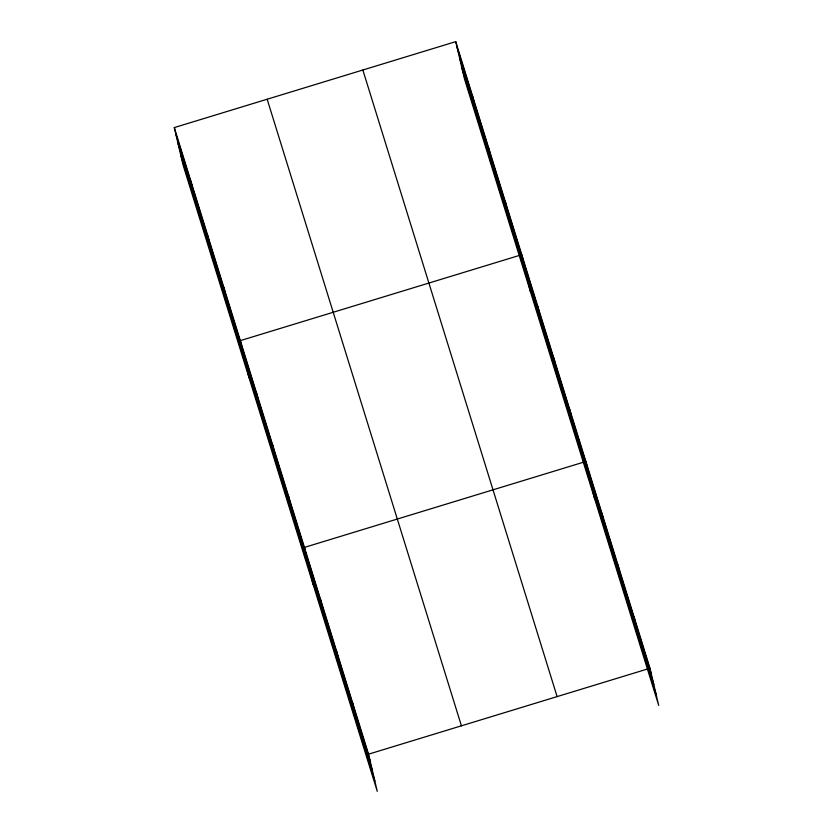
<?xml version="1.0" encoding="UTF-8"?>
<svg xmlns="http://www.w3.org/2000/svg" width="833" height="833" viewBox="0 0 833 833"><rect width="100%" height="100%" fill="white"/><g stroke="black" fill="none" stroke-linecap="round" stroke-linejoin="round"><path stroke-width="1.25" d="M174.295 127.584L368.55 754.177L377.266 791.35L183.01 164.757L174.295 127.584L455.734 41.65L649.99 668.243L658.705 705.416L464.45 78.823L455.734 41.65M368.55 754.177L649.99 668.243M457.13 47.606L651.385 674.199M459.545 57.904L653.801 684.497M462.034 68.514L656.289 695.118M362.855 70.014L557.11 696.607M267.164 99.231L461.42 725.824M175.69 133.54L369.946 760.133M178.106 143.838L372.361 770.442M180.594 154.459L374.85 781.052M633.965 616.555L635.36 622.501M617.94 564.857L619.335 570.813M601.915 513.159L603.311 519.115M594.606 498.634L585.891 461.472L304.441 547.406L313.156 584.579M569.866 409.774L571.261 415.729M553.83 358.086L555.236 364.031M537.806 306.388L539.201 312.344M530.496 291.862L521.781 254.69L240.341 340.624L249.057 377.797M505.267 201.43L506.672 207.386M488.763 148.17L490.158 154.126M472.249 94.91L473.644 100.866M352.515 702.49L353.921 708.446M336.49 650.792L337.886 656.748M320.466 599.104L321.861 605.05M288.416 495.708L289.811 501.664M272.391 444.02L273.786 449.976M256.366 392.322L257.761 398.278M223.827 287.364L225.222 293.32M207.313 234.104L208.708 240.06M190.799 180.844L192.204 186.8"/></g></svg>
